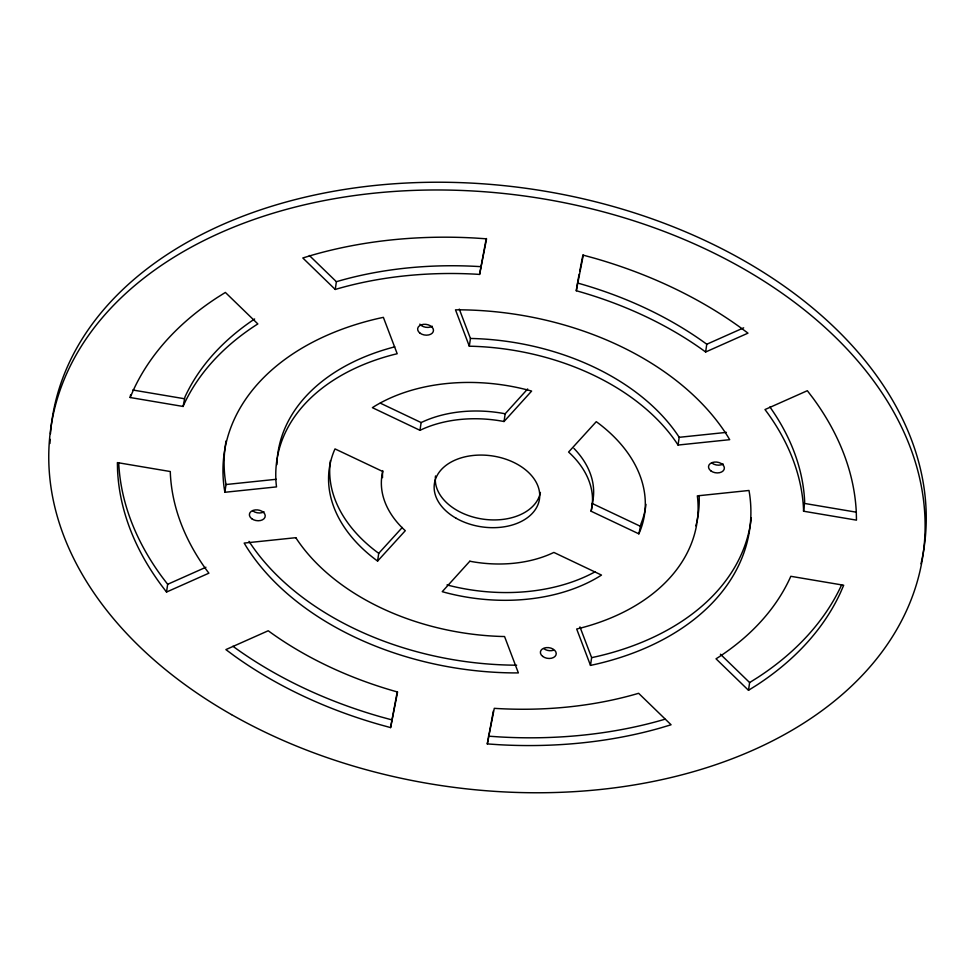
<?xml version="1.0" encoding="UTF-8"?>
<svg xmlns="http://www.w3.org/2000/svg" width="975" height="975" viewBox="0 0 975 975"><rect width="100%" height="100%" fill="white"/><g stroke="black" fill="none" stroke-linecap="round" stroke-linejoin="round"><path stroke-width="1.46" d="M130.175 397.52L133.343 390.183A371.67 251.087 8.3 0 1 217.34 297.485L225.371 292.439L257.839 323.932L255.852 325.187A318.569 215.219 8.3 0 0 183.861 404.637L183.081 406.453L130.175 397.52L130.553 394.936M183.081 406.453L184.994 396.886A318.569 215.219 8.3 0 1 254.633 318.983M166.53 592.044L160.936 584.695A371.67 251.087 8.3 0 1 117.573 470.498L117.39 462.601L170.296 471.534L170.345 473.484A318.569 215.219 8.3 0 0 207.504 571.362L208.894 573.178L166.53 592.044L167.663 584.293L162.057 576.956A371.67 251.087 8.3 0 1 118.706 462.759M224.884 492.278L224.226 488.329A265.48 179.351 8.3 0 1 378.117 318.496L383.37 317.35L397.191 353.73L393.632 354.595A212.379 143.483 8.3 0 0 276.205 484.185L276.522 486.891L224.884 492.278L226.005 484.526L225.359 480.59A265.48 179.351 8.3 0 1 226.103 440.883M335.254 289.465L302.798 257.973L312.89 254.938A371.67 251.087 8.3 0 1 475.032 238.046L486.574 238.826L479.59 274.426L476.726 274.231A318.569 215.219 8.3 0 0 337.752 288.71L335.254 289.465L336.387 281.714L309.331 255.474M377.593 561.076L405.283 530.705L403.126 528.682A106.19 71.736 8.3 0 1 382.261 473.692L382.748 471.498L335.01 448.902L333.974 451.291A159.291 107.616 8.3 0 0 374.888 559.065L377.593 561.076L378.727 553.325L402.309 527.451M419.993 430.316L422.699 429.061A106.19 71.736 8.3 0 1 500.772 420.932L504.038 421.517L531.631 391.072L527.999 390.073A159.291 107.616 8.3 0 0 374.997 406.014L372.377 407.66L419.993 430.316L421.127 422.565L423.832 421.322A106.19 71.736 8.3 0 1 501.906 413.181L505.172 413.778L527.658 388.964M390.585 727.594L397.581 691.994L394.826 691.238A318.569 215.219 8.3 0 1 270.282 632.263L268.235 630.752L225.883 649.606L234.171 655.748A371.67 251.087 8.3 0 0 379.482 724.547L390.585 727.594L397.252 691.665M479.59 274.426L486.245 238.497M469.316 346.21L455.496 309.831L461.199 309.831A265.48 179.351 8.3 0 1 727.423 435.898L729.702 439.676L678.052 445.051L676.382 442.492A212.379 143.483 8.3 0 0 473.228 346.296L469.316 346.21L470.438 338.459L459.286 309.087M504.038 421.517L505.172 413.778M487.293 743.925L494.288 708.325L497.14 708.52A318.569 215.219 8.3 0 0 636.114 694.029L638.613 693.286L671.08 724.778L660.977 727.813A371.67 251.087 8.3 0 1 498.847 744.705L487.293 743.925L493.374 710.958M576.298 290.757L583.282 255.158L594.384 258.192A371.67 251.087 8.3 0 1 739.696 327.003L747.983 333.145L705.632 351.999L703.584 350.488A318.569 215.219 8.3 0 0 579.04 291.513L576.298 290.757L577.419 283.006L580.174 283.762A318.569 215.219 8.3 0 1 704.718 342.737L706.765 344.248L743.657 327.832M591.13 511.241L591.606 509.048A106.19 71.736 8.3 0 0 570.741 454.07L568.596 452.047L596.273 421.675L598.979 423.686A159.291 107.616 8.3 0 1 639.892 531.448L638.857 533.849L591.13 511.241L592.739 501.308A106.19 71.736 8.3 0 0 573.922 448.378M590.497 665.401L576.688 629.021L580.235 628.156A212.379 143.483 8.3 0 0 697.661 498.554L697.344 495.861L748.995 490.474L749.641 494.41A265.48 179.351 8.3 0 1 595.749 664.255L590.497 665.401L591.63 657.65L579.942 626.876M638.857 533.849L641.026 523.709A159.291 107.616 8.3 0 0 645.974 504.343M678.052 445.051L679.185 437.312L677.503 434.753A212.379 143.483 8.3 0 0 474.362 338.557L470.438 338.459M705.632 351.999L706.765 344.248M748.495 690.3L756.527 685.267A371.67 251.087 8.3 0 0 840.523 592.568L843.704 585.232L790.798 576.298L790.006 578.114A318.569 215.219 8.3 0 1 718.014 657.564L716.028 658.807L748.495 690.3L749.629 682.561L757.66 677.515A371.67 251.087 8.3 0 0 841.657 584.817M803.571 511.217L803.534 509.267A318.569 215.219 8.3 0 0 766.362 411.377L764.985 409.561L807.337 390.707L812.943 398.044A371.67 251.087 8.3 0 1 856.294 512.241L856.477 520.15L803.571 511.217L804.655 501.516A318.569 215.219 8.3 0 0 769.897 406.965M577.712 281.519L579.174 274.109M579.759 271.135L582.952 254.828M167.663 584.293L205.92 567.255M336.387 281.714L338.886 280.971A318.569 215.219 8.3 0 1 477.86 266.48L480.712 266.675M664.999 719.197L662.11 720.062A371.67 251.087 8.3 0 1 499.968 736.954L488.426 736.174M591.63 657.65L596.883 656.504A265.48 179.351 8.3 0 0 751.311 517.664M226.005 484.526L276.181 479.298M679.185 437.312L726.412 432.388M516.653 665.169L513.801 665.169A265.48 179.351 8.3 0 1 249.015 541.357M132.771 390.012L184.202 398.702M804.704 503.466L856.135 512.155M391.718 719.842L380.616 716.808A371.67 251.087 8.3 0 1 235.304 647.997L232.94 646.242M592.252 503.502L639.99 526.098M380.311 403.15L421.127 422.565M378.727 553.325L376.021 551.314A159.291 107.616 8.3 0 1 330.452 460.59M720.403 654.213L749.629 682.561M50.468 433.717A440.688 297.728 8.3 0 1 533.276 189.345A440.688 297.728 8.3 0 1 921.009 563.794M49.957 443.467A440.688 297.728 8.3 0 1 50.127 439.286M699.124 495.556A212.379 143.483 8.3 0 1 696.674 522.417M696.406 523.563A212.379 143.483 8.3 0 1 695.809 525.842M276.924 464.612A212.379 143.483 8.3 0 1 277.351 457.567M277.473 456.398A212.379 143.483 8.3 0 1 394.765 346.844M432.291 326.247A7.958 5.375 8.3 0 1 419.835 324.139M595.006 571.85A159.291 107.616 8.3 0 1 447.001 584.927M382.529 477.653A106.19 71.736 8.3 0 1 382.712 470.596M553.398 650.276A7.958 5.375 8.3 0 1 543.831 648.655M723.17 463.99A7.958 5.375 8.3 0 1 711.969 463.113M540.406 492.46A53.101 35.868 8.3 0 1 484.587 519.346A53.101 35.868 8.3 0 1 435.277 479.456M435.301 478.286A53.101 35.868 8.3 0 1 435.533 475.946M264.042 511.814A7.958 5.375 8.3 0 1 252.842 510.937M469.828 561.222L442.236 591.679L445.867 592.678A159.291 107.616 8.3 0 0 598.869 576.725L601.502 575.079L553.873 552.435L551.168 553.678A106.19 71.736 8.3 0 1 473.094 561.819L469.828 561.222M295.815 537.688L244.164 543.075L246.443 546.841A265.48 179.351 8.3 0 0 512.679 672.908L518.371 672.908L504.562 636.541L500.638 636.443A212.379 143.483 8.3 0 1 297.497 540.247L295.815 537.688M231.526 714.614A440.688 297.728 8.3 0 0 922.984 555.116A440.688 297.728 8.3 0 0 306.296 204.384A440.688 297.728 8.3 0 0 231.526 714.614M419.957 333.109A7.958 5.375 8.3 0 0 433.205 331.732A7.958 5.375 8.3 0 0 423.516 324.334A7.958 5.375 8.3 0 0 419.957 333.109M542.709 656.407A7.958 5.375 8.3 0 0 555.957 655.029A7.958 5.375 8.3 0 0 546.256 647.632A7.958 5.375 8.3 0 0 542.709 656.407M710.836 470.852A7.958 5.375 8.3 0 0 724.096 469.475A7.958 5.375 8.3 0 0 714.395 462.077A7.958 5.375 8.3 0 0 710.836 470.852M456.166 518.273A53.101 35.868 8.3 0 0 539.467 499.054A53.101 35.868 8.3 0 0 465.173 456.8A53.101 35.868 8.3 0 0 456.166 518.273M251.708 518.688A7.958 5.375 8.3 0 0 264.968 517.298A7.958 5.375 8.3 0 0 255.267 509.913A7.958 5.375 8.3 0 0 251.708 518.688"/></g></svg>
